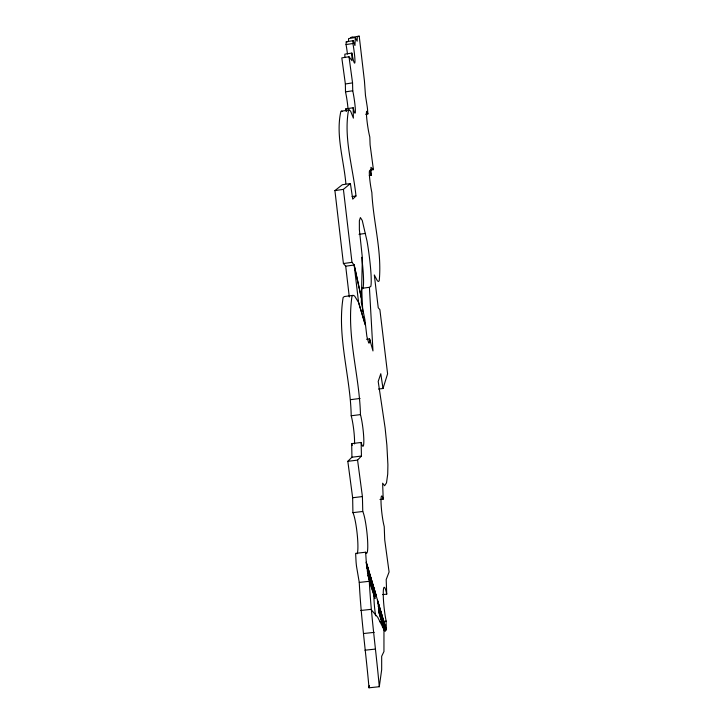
<?xml version="1.0" encoding="UTF-8"?>
<svg xmlns="http://www.w3.org/2000/svg" width="724" height="724" viewBox="0 0 724 724"><rect width="100%" height="100%" fill="white"/><g stroke="black" fill="none" stroke-linecap="round" stroke-linejoin="round"><path stroke-width="1.09" d="M366.489 339.248L369.557 338.841L369.557 341.104A14.064 1.493 82.5 0 1 368.625 342.742L366.86 336.379L364.86 319.393L361.321 302.596L362.353 257.617L359.366 229.599L359.366 220.73L360.398 217.553L362.253 220.476L367.023 241.056A35.413 3.548 82.1 0 1 370.788 286.505L369.412 287.301L361.611 288.36L362.815 311.8M348.443 41.576L348.606 38.571L355.303 37.53L354.95 45.549L353.249 40.671A12.715 1.086 81.4 0 0 353.031 40.924L352.914 43.503A15.059 1.312 81.4 0 1 354.914 62.327A15.059 1.312 81.4 0 1 351.846 53.087L344.841 54.164L344.896 57.449M365.158 324.108L358.579 302.442L354.57 295.98L353.095 295.356L351.964 296.324C346.262 335.746 359.511 375.249 360.462 414.608A18.028 2.154 83 0 1 363.819 439.658A18.028 2.154 83 0 1 361.131 442.464L361.448 456.048L357.575 460.12L362.416 496.574L362.769 511.479A21.557 2.679 83.5 0 1 367.466 538.403A21.557 2.679 83.5 0 1 365.638 552.213L355.629 553.362L356.063 561.887A18.562 2.416 83.8 0 0 356.498 566.222L359.258 582.431C360.977 617.699 365.946 652.614 369.005 687.8L379.286 686.723L381.675 669.718L381.675 656.279L383.946 651.537L383.964 629.808L378.652 611.418L384.48 630.649C387.63 631.482 385.657 623.237 386.163 621.129A20.344 2.308 83.8 0 1 383.258 592.467A20.344 2.308 83.8 0 1 386.734 594.151L386.191 579.589L389.087 571.978L384.725 539.887L384.227 526.547A16.933 1.855 83.3 0 1 381.05 503.017A16.933 1.855 83.3 0 1 383.213 499.135L382.625 483.216L384.625 485.732L386.507 482.854L387.72 474.102L387.901 464.781L386.869 445.106L385.105 427.83L378.2 381.448L380.788 373.729L383.005 388.498L378.534 389.069M369.005 687.8L369.331 685.673M383.005 388.498L387.593 373.828L379.883 309.637L378.245 307.781L374.308 274.948L377.403 280.858L378.462 281.482L379.222 280.785C382.109 251.282 373.213 221.951 371.864 192.566A13.276 1.177 81.9 0 1 369.349 173.95A13.276 1.177 81.9 0 1 371.231 175.335L370.932 167.325L373.421 169.66L370.073 170.149M357.149 553.788A21.548 2.833 83.6 0 0 357.185 534.022A21.548 2.833 83.6 0 0 352.914 512.646L352.651 497.741L347.819 461.315L351.936 457.215L361.448 456.048M345.837 110.935L345.801 108.862L353.149 107.758L353.393 118.139L350.606 111.152L349.176 109.948L348.525 110.157C343.429 138.184 353.122 167.95 355.982 195.996L352.733 199.127L350.398 183.57L342.325 184.738L334.913 190.593L343.411 263.536L345.701 266.188L349.294 296.985M334.913 190.593L343.411 189.371L350.398 183.57M349.176 109.948L340.904 111.297C335.52 134.782 343.8 159.886 345.864 183.543M373.421 169.66L370.1 144.818L369.81 137.026A14.227 1.195 81.7 0 1 366.652 117.351A14.227 1.195 81.7 0 1 367.855 113.949L367.539 109.46A12.245 1.032 81.6 0 0 367.249 106.871L365.457 95.351L364.453 81.106L359.222 36.2L350.724 37.512L352.742 37.205M346.325 41.739L353.167 40.68M347.466 54.047A15.059 1.385 81.4 0 0 346.045 44.571L352.914 43.503M351.846 53.087L352.027 60.744L349.004 56.771L341.809 57.875L345.366 83.975L345.502 91.867A14.127 1.385 81.5 0 1 348 108.745M359.222 36.2L357.303 36.49L357.14 41.196L355.303 37.53M345.366 83.975L352.552 82.88L349.004 56.771M345.502 91.867L352.742 90.772L352.552 82.88M365.665 114.274L367.855 113.949M369.267 175.615L371.231 175.335M352.054 196.557L355.982 195.996M359.004 234.314L365.529 233.409M343.411 263.536L351.991 262.35L354.172 265.02L361.421 298.098M345.701 266.188L354.172 265.02L361.421 298.388M353.095 295.356L344.334 296.541L343.122 297.519C336.823 336.868 350.497 376.444 351.203 415.766A18.009 2.272 83 0 1 354.516 443.912M350.923 399.621L360.081 398.462M351.203 415.766L360.462 414.608M351.936 457.215L351.692 443.631L361.131 442.464M347.819 461.315L357.575 460.12M352.651 497.741L362.416 496.574M379.973 499.524L383.213 499.135M352.914 512.646L362.769 511.479M359.258 582.431L369.285 581.3L375.05 598.476L368.091 575.363L366.389 563.625L365.638 552.213M382.652 594.603L386.734 594.151M360.751 610.486L370.905 609.364L377.765 617.319L384.48 630.649L378.48 608.649L385.304 631.174L378.2 605.716L385.747 630.568L377.838 602.821L385.973 629.69L377.403 600.151L386.055 629.111L366.244 562.177L376.018 595.146L366.389 563.625L375.629 594.866L366.724 566.539L375.331 595.354L367.349 570.937L375.132 596.585L368.091 575.363L369.285 581.3C371.177 616.577 376.127 651.528 379.286 686.723M379.892 621.807L386.163 621.129M364.045 633.473L374.199 632.378M364.923 650.206L375.141 649.111M341.592 111.089L342.334 111.433M346.887 42.444L346.416 41.73A12.706 1.149 81.4 0 0 346.181 41.992L346.045 44.571M369.557 339.339L370.588 342.497M365.231 324.958L358.579 302.442L354.172 265.02M369.557 338.841L372.969 350.932L369.412 287.301M343.411 189.371L351.991 262.35M352.742 90.772A14.136 1.303 81.5 0 1 355.366 110.292A14.136 1.303 81.5 0 1 353.149 107.758M346.443 111.433A14.127 1.385 81.5 0 1 345.801 108.862M352.244 445.36A18.009 2.272 83 0 1 351.692 443.631M375.611 615.798A20.326 2.434 83.9 0 1 374.57 588.73M361.701 257.301A35.395 3.747 82.1 0 1 361.611 288.36"/></g></svg>
